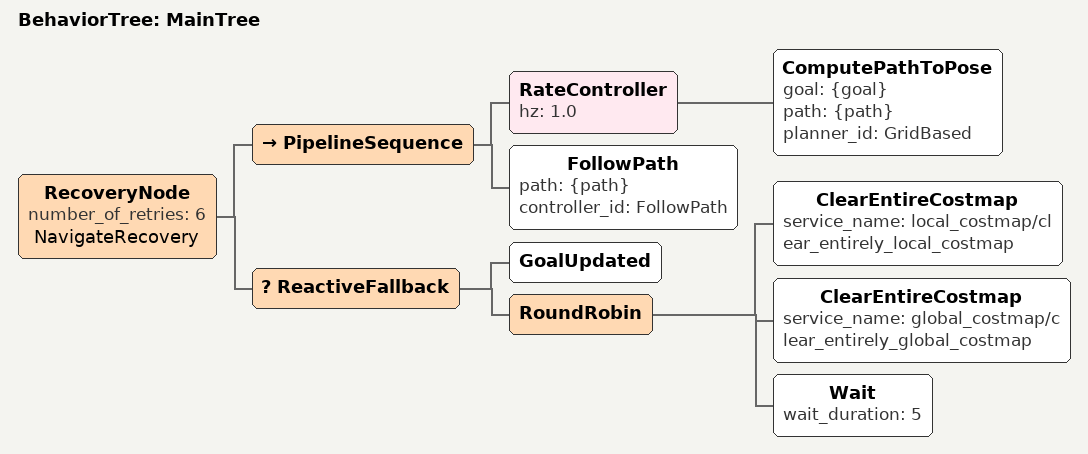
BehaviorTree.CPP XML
<!-- Humble-compatible behavior tree: prefer Nav2's packaged default unless customized. -->
<root main_tree_to_execute="MainTree"><BehaviorTree ID="MainTree">
  <RecoveryNode number_of_retries="6" name="NavigateRecovery">
    <PipelineSequence><RateController hz="1.0"><ComputePathToPose goal="{goal}" path="{path}" planner_id="GridBased"/></RateController><FollowPath path="{path}" controller_id="FollowPath"/></PipelineSequence>
    <ReactiveFallback><GoalUpdated/><RoundRobin><ClearEntireCostmap service_name="local_costmap/clear_entirely_local_costmap"/><ClearEntireCostmap service_name="global_costmap/clear_entirely_global_costmap"/><Wait wait_duration="5"/></RoundRobin></ReactiveFallback>
  </RecoveryNode>
</BehaviorTree></root>
